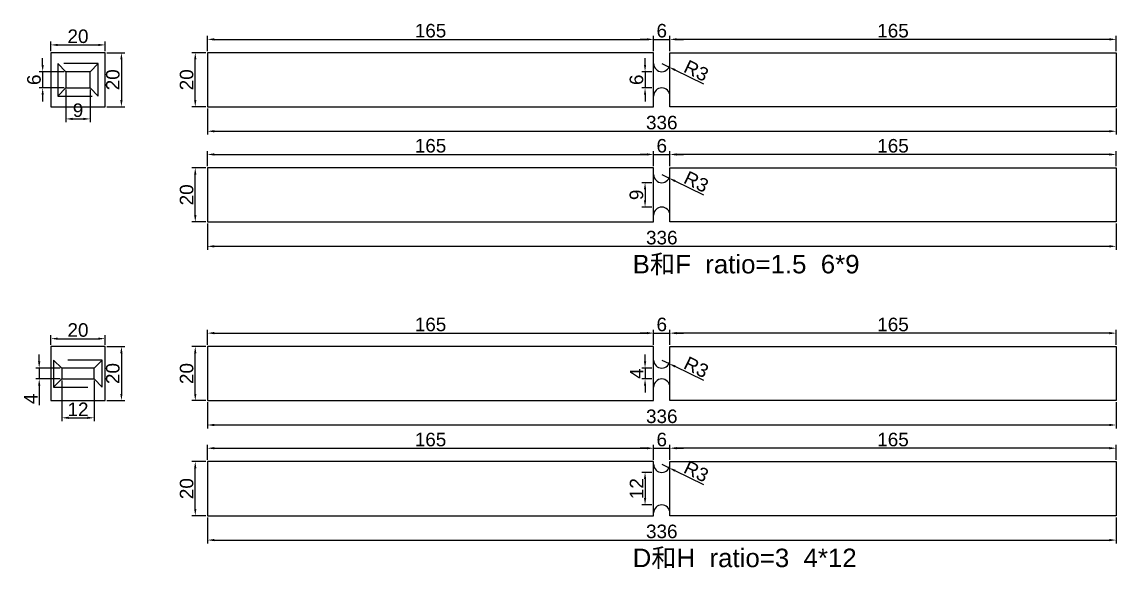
# Model space of a CAD drawing. Header units: millimetres. Extents: x 1455 to 24185, y -7314 to 4772.
# Drawn here: x 17354.3 to 17758.9, y 3006.5 to 3208.7 of the extents above; entities that cross this region are included whole.
import ezdxf

# ---------------------------------------------------------------- set-up
doc = ezdxf.new("R2010")
doc.units = ezdxf.units.MM
doc.linetypes.add('DASHED', pattern=[19.05, 12.7, -6.35])
doc.styles.get("Standard").update_dxf_attribs({"font": 'arial.ttf'})
doc.dimstyles.new('ISO-25', dxfattribs={"dimtxt": 5, "dimasz": 2.5, "dimexe": 1.25, "dimexo": 0.625, "dimtad": 1, "dimtxsty": 'Standard', "dimcen": 2.5, "dimadec": 0, "dimazin": 0, "dimtfac": 1, "dimtmove": 0, "dimatfit": 3, "dimfxl": 1, "dimarcsym": 0})

# ---------------------------------------------------------------- blocks, each defined once
blk = doc.blocks.new('*D1817')
at = {"color": 0, "lineweight": -2, "transparency": 16777216}
for p, q in [((17584.73, 3192.81), (17584.73, 3195.31)), ((17587.28, 3190.31), (17583.48, 3190.31)), ((17584.73, 3190.31), (17584.73, 3184.31)), ((17587.28, 3184.31), (17583.48, 3184.31)), ((17584.73, 3181.81), (17584.73, 3179.31))]:
    blk.add_line(p, q, dxfattribs=at)
at = {"color": 0, "transparency": 16777216}
for points in [[(17584.32, 3192.81), (17585.15, 3192.81), (17584.73, 3190.31)], [(17584.32, 3181.81), (17585.15, 3181.81), (17584.73, 3184.31)]]:
    blk.add_solid(points, dxfattribs=at)
at = {"layer": 'Defpoints', "color": 0, "transparency": 16777216}
for p in [(17587.91, 3190.31), (17584.73, 3184.31), (17587.91, 3184.31)]:
    blk.add_point(p, dxfattribs=at)
at = {"color": 0, "transparency": 16777216, "insert": (17581.56, 3187.31), "char_height": 5, "attachment_point": 5, "rotation": 90}
blk.add_mtext('6', dxfattribs=at)
blk = doc.blocks.new('*D1818')
at = {"color": 0, "lineweight": -2, "transparency": 16777216}
for p, q in [((17590.91, 3193.31), (17593.61, 3192)), ((17606.48, 3185.75), (17595.86, 3190.91))]:
    blk.add_line(p, q, dxfattribs=at)
at = {"color": 0, "transparency": 16777216}
blk.add_solid([(17596.04, 3191.29), (17595.67, 3190.54), (17593.61, 3192)], dxfattribs=at)
at = {"layer": 'Defpoints', "color": 0, "transparency": 16777216}
for p in [(17590.91, 3193.31), (17593.61, 3192)]:
    blk.add_point(p, dxfattribs=at)
at = {"color": 0, "transparency": 16777216, "insert": (17603.68, 3190.65), "char_height": 5, "attachment_point": 5, "rotation": 334.116}
blk.add_mtext('R3', dxfattribs=at)
blk = doc.blocks.new('*D1819')
at = {"color": 0, "lineweight": -2, "transparency": 16777216}
for p, q in [((17585.41, 3202.25), (17582.91, 3202.25)), ((17587.91, 3197.94), (17587.91, 3203.5)), ((17587.91, 3202.25), (17593.91, 3202.25)), ((17593.91, 3197.94), (17593.91, 3203.5)), ((17596.41, 3202.25), (17598.91, 3202.25))]:
    blk.add_line(p, q, dxfattribs=at)
at = {"color": 0, "transparency": 16777216}
for points in [[(17585.41, 3202.66), (17585.41, 3201.83), (17587.91, 3202.25)], [(17596.41, 3202.66), (17596.41, 3201.83), (17593.91, 3202.25)]]:
    blk.add_solid(points, dxfattribs=at)
at = {"layer": 'Defpoints', "color": 0, "transparency": 16777216}
for p in [(17593.91, 3202.25), (17587.91, 3197.31), (17593.91, 3197.31)]:
    blk.add_point(p, dxfattribs=at)
at = {"color": 0, "transparency": 16777216, "insert": (17590.91, 3205.43), "char_height": 5, "attachment_point": 5}
blk.add_mtext('6', dxfattribs=at)
blk = doc.blocks.new('*D1820')
at = {"color": 0, "lineweight": -2, "transparency": 16777216}
for p, q in [((17587.28, 3149.29), (17583.48, 3149.29)), ((17584.73, 3146.79), (17584.73, 3142.79)), ((17587.28, 3140.29), (17583.48, 3140.29))]:
    blk.add_line(p, q, dxfattribs=at)
at = {"color": 0, "transparency": 16777216}
for points in [[(17584.32, 3146.79), (17585.15, 3146.79), (17584.73, 3149.29)], [(17584.32, 3142.79), (17585.15, 3142.79), (17584.73, 3140.29)]]:
    blk.add_solid(points, dxfattribs=at)
at = {"layer": 'Defpoints', "color": 0, "transparency": 16777216}
for p in [(17587.91, 3149.29), (17584.73, 3140.29), (17587.91, 3140.29)]:
    blk.add_point(p, dxfattribs=at)
at = {"color": 0, "transparency": 16777216, "insert": (17581.56, 3144.79), "char_height": 5, "attachment_point": 5, "rotation": 90}
blk.add_mtext('9', dxfattribs=at)
blk = doc.blocks.new('*D1821')
at = {"color": 0, "lineweight": -2, "transparency": 16777216}
for p, q in [((17590.91, 3152.29), (17593.61, 3150.98)), ((17606.48, 3144.73), (17595.86, 3149.88))]:
    blk.add_line(p, q, dxfattribs=at)
at = {"color": 0, "transparency": 16777216}
blk.add_solid([(17596.04, 3150.26), (17595.67, 3149.51), (17593.61, 3150.98)], dxfattribs=at)
at = {"layer": 'Defpoints', "color": 0, "transparency": 16777216}
for p in [(17590.91, 3152.29), (17593.61, 3150.98)]:
    blk.add_point(p, dxfattribs=at)
at = {"color": 0, "transparency": 16777216, "insert": (17603.68, 3149.62), "char_height": 5, "attachment_point": 5, "rotation": 334.116}
blk.add_mtext('R3', dxfattribs=at)
blk = doc.blocks.new('*D1822')
at = {"color": 0, "lineweight": -2, "transparency": 16777216}
for p, q in [((17587.91, 3155.41), (17587.91, 3160.97)), ((17593.91, 3155.41), (17593.91, 3160.97)), ((17585.41, 3159.72), (17582.91, 3159.72)), ((17587.91, 3159.72), (17593.91, 3159.72)), ((17596.41, 3159.72), (17598.91, 3159.72))]:
    blk.add_line(p, q, dxfattribs=at)
at = {"color": 0, "transparency": 16777216}
for points in [[(17585.41, 3160.14), (17585.41, 3159.3), (17587.91, 3159.72)], [(17596.41, 3160.14), (17596.41, 3159.3), (17593.91, 3159.72)]]:
    blk.add_solid(points, dxfattribs=at)
at = {"layer": 'Defpoints', "color": 0, "transparency": 16777216}
for p in [(17593.91, 3159.72), (17587.91, 3154.79), (17593.91, 3154.79)]:
    blk.add_point(p, dxfattribs=at)
at = {"color": 0, "transparency": 16777216, "insert": (17590.91, 3162.9), "char_height": 5, "attachment_point": 5}
blk.add_mtext('6', dxfattribs=at)
blk = doc.blocks.new('*D1829')
at = {"color": 0, "lineweight": -2, "transparency": 16777216}
for p, q in [((17584.73, 3083.25), (17584.73, 3085.75)), ((17587.28, 3080.75), (17583.48, 3080.75)), ((17584.73, 3080.75), (17584.73, 3076.75)), ((17587.28, 3076.75), (17583.48, 3076.75)), ((17584.73, 3074.25), (17584.73, 3071.75))]:
    blk.add_line(p, q, dxfattribs=at)
at = {"color": 0, "transparency": 16777216}
for points in [[(17584.32, 3083.25), (17585.15, 3083.25), (17584.73, 3080.75)], [(17584.32, 3074.25), (17585.15, 3074.25), (17584.73, 3076.75)]]:
    blk.add_solid(points, dxfattribs=at)
at = {"layer": 'Defpoints', "color": 0, "transparency": 16777216}
for p in [(17587.91, 3080.75), (17584.73, 3076.75), (17587.91, 3076.75)]:
    blk.add_point(p, dxfattribs=at)
at = {"color": 0, "transparency": 16777216, "insert": (17581.61, 3078.75), "char_height": 5, "attachment_point": 5, "rotation": 90}
blk.add_mtext('4', dxfattribs=at)
blk = doc.blocks.new('*D1830')
at = {"color": 0, "lineweight": -2, "transparency": 16777216}
for p, q in [((17590.91, 3083.75), (17593.61, 3082.45)), ((17606.48, 3076.2), (17595.86, 3081.35))]:
    blk.add_line(p, q, dxfattribs=at)
at = {"color": 0, "transparency": 16777216}
blk.add_solid([(17596.04, 3081.73), (17595.67, 3080.98), (17593.61, 3082.45)], dxfattribs=at)
at = {"layer": 'Defpoints', "color": 0, "transparency": 16777216}
for p in [(17590.91, 3083.75), (17593.61, 3082.45)]:
    blk.add_point(p, dxfattribs=at)
at = {"color": 0, "transparency": 16777216, "insert": (17603.68, 3081.09), "char_height": 5, "attachment_point": 5, "rotation": 334.116}
blk.add_mtext('R3', dxfattribs=at)
blk = doc.blocks.new('*D1831')
at = {"color": 0, "lineweight": -2, "transparency": 16777216}
for p, q in [((17585.41, 3093.69), (17582.91, 3093.69)), ((17587.91, 3089.38), (17587.91, 3094.94)), ((17587.91, 3093.69), (17593.91, 3093.69)), ((17593.91, 3089.38), (17593.91, 3094.94)), ((17596.41, 3093.69), (17598.91, 3093.69))]:
    blk.add_line(p, q, dxfattribs=at)
at = {"color": 0, "transparency": 16777216}
for points in [[(17585.41, 3094.11), (17585.41, 3093.27), (17587.91, 3093.69)], [(17596.41, 3094.11), (17596.41, 3093.27), (17593.91, 3093.69)]]:
    blk.add_solid(points, dxfattribs=at)
at = {"layer": 'Defpoints', "color": 0, "transparency": 16777216}
for p in [(17593.91, 3093.69), (17587.91, 3088.75), (17593.91, 3088.75)]:
    blk.add_point(p, dxfattribs=at)
at = {"color": 0, "transparency": 16777216, "insert": (17590.91, 3096.87), "char_height": 5, "attachment_point": 5}
blk.add_mtext('6', dxfattribs=at)
blk = doc.blocks.new('*D1832')
at = {"color": 0, "lineweight": -2, "transparency": 16777216}
for p, q in [((17587.28, 3042.23), (17583.48, 3042.23)), ((17584.73, 3039.73), (17584.73, 3032.73)), ((17587.28, 3030.23), (17583.48, 3030.23))]:
    blk.add_line(p, q, dxfattribs=at)
at = {"color": 0, "transparency": 16777216}
for points in [[(17584.32, 3039.73), (17585.15, 3039.73), (17584.73, 3042.23)], [(17584.32, 3032.73), (17585.15, 3032.73), (17584.73, 3030.23)]]:
    blk.add_solid(points, dxfattribs=at)
at = {"layer": 'Defpoints', "color": 0, "transparency": 16777216}
for p in [(17587.91, 3042.23), (17584.73, 3030.23), (17587.91, 3030.23)]:
    blk.add_point(p, dxfattribs=at)
at = {"color": 0, "transparency": 16777216, "insert": (17581.6, 3036.23), "char_height": 5, "attachment_point": 5, "rotation": 90}
blk.add_mtext('12', dxfattribs=at)
blk = doc.blocks.new('*D1833')
at = {"color": 0, "lineweight": -2, "transparency": 16777216}
for p, q in [((17590.91, 3045.23), (17593.61, 3043.92)), ((17606.48, 3037.67), (17595.86, 3042.83))]:
    blk.add_line(p, q, dxfattribs=at)
at = {"color": 0, "transparency": 16777216}
blk.add_solid([(17596.04, 3043.2), (17595.67, 3042.45), (17593.61, 3043.92)], dxfattribs=at)
at = {"layer": 'Defpoints', "color": 0, "transparency": 16777216}
for p in [(17590.91, 3045.23), (17593.61, 3043.92)]:
    blk.add_point(p, dxfattribs=at)
at = {"color": 0, "transparency": 16777216, "insert": (17603.68, 3042.56), "char_height": 5, "attachment_point": 5, "rotation": 334.116}
blk.add_mtext('R3', dxfattribs=at)
blk = doc.blocks.new('*D1834')
at = {"color": 0, "lineweight": -2, "transparency": 16777216}
for p, q in [((17585.41, 3051.16), (17582.91, 3051.16)), ((17587.91, 3046.85), (17587.91, 3052.41)), ((17587.91, 3051.16), (17593.91, 3051.16)), ((17593.91, 3046.85), (17593.91, 3052.41)), ((17596.41, 3051.16), (17598.91, 3051.16))]:
    blk.add_line(p, q, dxfattribs=at)
at = {"color": 0, "transparency": 16777216}
for points in [[(17585.41, 3051.58), (17585.41, 3050.75), (17587.91, 3051.16)], [(17596.41, 3051.58), (17596.41, 3050.75), (17593.91, 3051.16)]]:
    blk.add_solid(points, dxfattribs=at)
at = {"layer": 'Defpoints', "color": 0, "transparency": 16777216}
for p in [(17593.91, 3051.16), (17587.91, 3046.23), (17593.91, 3046.23)]:
    blk.add_point(p, dxfattribs=at)
at = {"color": 0, "transparency": 16777216, "insert": (17590.91, 3054.34), "char_height": 5, "attachment_point": 5}
blk.add_mtext('6', dxfattribs=at)
blk = doc.blocks.new('*D1862')
at = {"color": 0, "lineweight": -2, "transparency": 16777216}
for p, q in [((17361.99, 3192.81), (17361.99, 3195.31)), ((17369.93, 3190.31), (17360.74, 3190.31)), ((17361.99, 3190.31), (17361.99, 3184.31)), ((17369.93, 3184.31), (17360.74, 3184.31)), ((17361.99, 3181.81), (17361.99, 3179.31))]:
    blk.add_line(p, q, dxfattribs=at)
at = {"color": 0, "transparency": 16777216}
for points in [[(17361.58, 3192.81), (17362.41, 3192.81), (17361.99, 3190.31)], [(17361.58, 3181.81), (17362.41, 3181.81), (17361.99, 3184.31)]]:
    blk.add_solid(points, dxfattribs=at)
at = {"layer": 'Defpoints', "color": 0, "transparency": 16777216}
for p in [(17370.56, 3190.31), (17361.99, 3184.31), (17370.56, 3184.31)]:
    blk.add_point(p, dxfattribs=at)
at = {"color": 0, "transparency": 16777216, "insert": (17358.81, 3187.31), "char_height": 5, "attachment_point": 5, "rotation": 90}
blk.add_mtext('6', dxfattribs=at)
blk = doc.blocks.new('*D1863')
at = {"color": 0, "lineweight": -2, "transparency": 16777216}
for p, q in [((17370.56, 3183.69), (17370.56, 3171.6)), ((17379.56, 3183.69), (17379.56, 3171.6)), ((17373.06, 3172.85), (17377.06, 3172.85))]:
    blk.add_line(p, q, dxfattribs=at)
at = {"color": 0, "transparency": 16777216}
for points in [[(17373.06, 3173.27), (17373.06, 3172.44), (17370.56, 3172.85)], [(17377.06, 3173.27), (17377.06, 3172.44), (17379.56, 3172.85)]]:
    blk.add_solid(points, dxfattribs=at)
at = {"layer": 'Defpoints', "color": 0, "transparency": 16777216}
for p in [(17370.56, 3184.31), (17379.56, 3184.31), (17379.56, 3172.85)]:
    blk.add_point(p, dxfattribs=at)
at = {"color": 0, "transparency": 16777216, "insert": (17375.06, 3176.03), "char_height": 5, "attachment_point": 5}
blk.add_mtext('9', dxfattribs=at)
blk = doc.blocks.new('*D1864')
at = {"color": 0, "lineweight": -2, "transparency": 16777216}
for p, q in [((17360.72, 3083.25), (17360.72, 3085.75)), ((17368.43, 3080.75), (17359.47, 3080.75)), ((17360.72, 3080.75), (17360.72, 3076.75)), ((17368.43, 3076.75), (17359.47, 3076.75)), ((17360.72, 3074.25), (17360.72, 3067.05))]:
    blk.add_line(p, q, dxfattribs=at)
at = {"color": 0, "transparency": 16777216}
for points in [[(17360.3, 3083.25), (17361.14, 3083.25), (17360.72, 3080.75)], [(17360.3, 3074.25), (17361.14, 3074.25), (17360.72, 3076.75)]]:
    blk.add_solid(points, dxfattribs=at)
at = {"layer": 'Defpoints', "color": 0, "transparency": 16777216}
for p in [(17369.06, 3080.75), (17360.72, 3076.75), (17369.06, 3076.75)]:
    blk.add_point(p, dxfattribs=at)
at = {"color": 0, "transparency": 16777216, "insert": (17357.59, 3069.4), "char_height": 5, "attachment_point": 5, "rotation": 90}
blk.add_mtext('4', dxfattribs=at)
blk = doc.blocks.new('*D1865')
at = {"color": 0, "lineweight": -2, "transparency": 16777216}
for p, q in [((17369.06, 3076.13), (17369.06, 3061.15)), ((17381.06, 3076.13), (17381.06, 3061.15)), ((17371.56, 3062.4), (17378.56, 3062.4))]:
    blk.add_line(p, q, dxfattribs=at)
at = {"color": 0, "transparency": 16777216}
for points in [[(17371.56, 3062.81), (17371.56, 3061.98), (17369.06, 3062.4)], [(17378.56, 3062.81), (17378.56, 3061.98), (17381.06, 3062.4)]]:
    blk.add_solid(points, dxfattribs=at)
at = {"layer": 'Defpoints', "color": 0, "transparency": 16777216}
for p in [(17369.06, 3076.75), (17381.06, 3076.75), (17381.06, 3062.4)]:
    blk.add_point(p, dxfattribs=at)
at = {"color": 0, "transparency": 16777216, "insert": (17375.06, 3065.53), "char_height": 5, "attachment_point": 5}
blk.add_mtext('12', dxfattribs=at)
blk = doc.blocks.new('*D1837')
at = {"color": 0, "lineweight": -2, "transparency": 16777216}
for p, q in [((17365.06, 3197.94), (17365.06, 3201.45)), ((17385.06, 3197.94), (17385.06, 3201.45)), ((17367.56, 3200.2), (17382.56, 3200.2))]:
    blk.add_line(p, q, dxfattribs=at)
at = {"color": 0, "transparency": 16777216}
for points in [[(17367.56, 3200.61), (17367.56, 3199.78), (17365.06, 3200.2)], [(17382.56, 3200.61), (17382.56, 3199.78), (17385.06, 3200.2)]]:
    blk.add_solid(points, dxfattribs=at)
at = {"layer": 'Defpoints', "color": 0, "transparency": 16777216}
for p in [(17365.06, 3197.31), (17385.06, 3200.2), (17385.06, 3197.31)]:
    blk.add_point(p, dxfattribs=at)
at = {"color": 0, "transparency": 16777216, "insert": (17375.06, 3203.37), "char_height": 5, "attachment_point": 5}
blk.add_mtext('20', dxfattribs=at)
blk = doc.blocks.new('*D1838')
at = {"color": 0, "lineweight": -2, "transparency": 16777216}
for p, q in [((17385.68, 3197.31), (17392.37, 3197.31)), ((17391.12, 3194.81), (17391.12, 3179.81)), ((17385.68, 3177.31), (17392.37, 3177.31))]:
    blk.add_line(p, q, dxfattribs=at)
at = {"color": 0, "transparency": 16777216}
for points in [[(17390.7, 3194.81), (17391.53, 3194.81), (17391.12, 3197.31)], [(17390.7, 3179.81), (17391.53, 3179.81), (17391.12, 3177.31)]]:
    blk.add_solid(points, dxfattribs=at)
at = {"layer": 'Defpoints', "color": 0, "transparency": 16777216}
for p in [(17385.06, 3197.31), (17385.06, 3177.31), (17391.12, 3177.31)]:
    blk.add_point(p, dxfattribs=at)
at = {"color": 0, "transparency": 16777216, "insert": (17387.94, 3187.31), "char_height": 5, "attachment_point": 5, "rotation": 90}
blk.add_mtext('20', dxfattribs=at)
blk = doc.blocks.new('*D1839')
at = {"color": 0, "lineweight": -2, "transparency": 16777216}
for p, q in [((17365.06, 3089.38), (17365.06, 3092.89)), ((17367.56, 3091.64), (17382.56, 3091.64)), ((17385.06, 3089.38), (17385.06, 3092.89))]:
    blk.add_line(p, q, dxfattribs=at)
at = {"color": 0, "transparency": 16777216}
for points in [[(17367.56, 3092.05), (17367.56, 3091.22), (17365.06, 3091.64)], [(17382.56, 3092.05), (17382.56, 3091.22), (17385.06, 3091.64)]]:
    blk.add_solid(points, dxfattribs=at)
at = {"layer": 'Defpoints', "color": 0, "transparency": 16777216}
for p in [(17385.06, 3091.64), (17365.06, 3088.75), (17385.06, 3088.75)]:
    blk.add_point(p, dxfattribs=at)
at = {"color": 0, "transparency": 16777216, "insert": (17375.06, 3094.82), "char_height": 5, "attachment_point": 5}
blk.add_mtext('20', dxfattribs=at)
blk = doc.blocks.new('*D1840')
at = {"color": 0, "lineweight": -2, "transparency": 16777216}
for p, q in [((17385.68, 3088.75), (17392.37, 3088.75)), ((17391.12, 3086.25), (17391.12, 3071.25)), ((17385.68, 3068.75), (17392.37, 3068.75))]:
    blk.add_line(p, q, dxfattribs=at)
at = {"color": 0, "transparency": 16777216}
for points in [[(17390.7, 3086.25), (17391.53, 3086.25), (17391.12, 3088.75)], [(17390.7, 3071.25), (17391.53, 3071.25), (17391.12, 3068.75)]]:
    blk.add_solid(points, dxfattribs=at)
at = {"layer": 'Defpoints', "color": 0, "transparency": 16777216}
for p in [(17385.06, 3088.75), (17385.06, 3068.75), (17391.12, 3068.75)]:
    blk.add_point(p, dxfattribs=at)
at = {"color": 0, "transparency": 16777216, "insert": (17387.94, 3078.75), "char_height": 5, "attachment_point": 5, "rotation": 90}
blk.add_mtext('20', dxfattribs=at)
blk = doc.blocks.new('*D1954')
at = {"color": 0, "lineweight": -2, "transparency": 16777216}
for p, q in [((17422.28, 3197.31), (17417.17, 3197.31)), ((17418.42, 3179.81), (17418.42, 3194.81)), ((17422.28, 3177.31), (17417.17, 3177.31))]:
    blk.add_line(p, q, dxfattribs=at)
at = {"color": 0, "transparency": 16777216}
for points in [[(17418, 3194.81), (17418.84, 3194.81), (17418.42, 3197.31)], [(17418, 3179.81), (17418.84, 3179.81), (17418.42, 3177.31)]]:
    blk.add_solid(points, dxfattribs=at)
at = {"layer": 'Defpoints', "color": 0, "transparency": 16777216}
for p in [(17418.42, 3197.31), (17422.91, 3197.31), (17422.91, 3177.31)]:
    blk.add_point(p, dxfattribs=at)
at = {"color": 0, "transparency": 16777216, "insert": (17415.24, 3187.31), "char_height": 5, "attachment_point": 5, "rotation": 90}
blk.add_mtext('20', dxfattribs=at)
blk = doc.blocks.new('*D1962')
at = {"color": 0, "lineweight": -2, "transparency": 16777216}
for p, q in [((17422.91, 3197.94), (17422.91, 3203.5)), ((17425.41, 3202.25), (17585.41, 3202.25)), ((17587.91, 3197.94), (17587.91, 3203.5))]:
    blk.add_line(p, q, dxfattribs=at)
at = {"color": 0, "transparency": 16777216}
for points in [[(17425.41, 3202.66), (17425.41, 3201.83), (17422.91, 3202.25)], [(17585.41, 3202.66), (17585.41, 3201.83), (17587.91, 3202.25)]]:
    blk.add_solid(points, dxfattribs=at)
at = {"layer": 'Defpoints', "color": 0, "transparency": 16777216}
for p in [(17587.91, 3202.25), (17422.91, 3197.31), (17587.91, 3197.31)]:
    blk.add_point(p, dxfattribs=at)
at = {"color": 0, "transparency": 16777216, "insert": (17505.41, 3205.43), "char_height": 5, "attachment_point": 5}
blk.add_mtext('165', dxfattribs=at)
blk = doc.blocks.new('*D1963')
at = {"color": 0, "lineweight": -2, "transparency": 16777216}
for p, q in [((17593.91, 3197.94), (17593.91, 3203.5)), ((17756.41, 3202.25), (17596.41, 3202.25)), ((17758.91, 3197.94), (17758.91, 3203.5))]:
    blk.add_line(p, q, dxfattribs=at)
at = {"color": 0, "transparency": 16777216}
for points in [[(17596.41, 3202.66), (17596.41, 3201.83), (17593.91, 3202.25)], [(17756.41, 3202.66), (17756.41, 3201.83), (17758.91, 3202.25)]]:
    blk.add_solid(points, dxfattribs=at)
at = {"layer": 'Defpoints', "color": 0, "transparency": 16777216}
for p in [(17593.91, 3202.25), (17593.91, 3197.31), (17758.91, 3197.31)]:
    blk.add_point(p, dxfattribs=at)
at = {"color": 0, "transparency": 16777216, "insert": (17676.41, 3205.43), "char_height": 5, "attachment_point": 5}
blk.add_mtext('165', dxfattribs=at)
blk = doc.blocks.new('*D1956')
at = {"color": 0, "lineweight": -2, "transparency": 16777216}
for p, q in [((17422.91, 3176.69), (17422.91, 3167.05)), ((17758.91, 3176.69), (17758.91, 3167.05)), ((17425.41, 3168.3), (17756.41, 3168.3))]:
    blk.add_line(p, q, dxfattribs=at)
at = {"color": 0, "transparency": 16777216}
for points in [[(17425.41, 3168.71), (17425.41, 3167.88), (17422.91, 3168.3)], [(17756.41, 3168.71), (17756.41, 3167.88), (17758.91, 3168.3)]]:
    blk.add_solid(points, dxfattribs=at)
at = {"layer": 'Defpoints', "color": 0, "transparency": 16777216}
for p in [(17422.91, 3177.31), (17758.91, 3177.31), (17758.91, 3168.3)]:
    blk.add_point(p, dxfattribs=at)
at = {"color": 0, "transparency": 16777216, "insert": (17590.91, 3171.48), "char_height": 5, "attachment_point": 5}
blk.add_mtext('336', dxfattribs=at)
blk = doc.blocks.new('*D1957')
at = {"color": 0, "lineweight": -2, "transparency": 16777216}
for p, q in [((17422.28, 3154.79), (17417.17, 3154.79)), ((17418.42, 3137.29), (17418.42, 3152.29)), ((17422.28, 3134.79), (17417.17, 3134.79))]:
    blk.add_line(p, q, dxfattribs=at)
at = {"color": 0, "transparency": 16777216}
for points in [[(17418, 3152.29), (17418.84, 3152.29), (17418.42, 3154.79)], [(17418, 3137.29), (17418.84, 3137.29), (17418.42, 3134.79)]]:
    blk.add_solid(points, dxfattribs=at)
at = {"layer": 'Defpoints', "color": 0, "transparency": 16777216}
for p in [(17418.42, 3154.79), (17422.91, 3154.79), (17422.91, 3134.79)]:
    blk.add_point(p, dxfattribs=at)
at = {"color": 0, "transparency": 16777216, "insert": (17415.24, 3144.79), "char_height": 5, "attachment_point": 5, "rotation": 90}
blk.add_mtext('20', dxfattribs=at)
blk = doc.blocks.new('*D1959')
at = {"color": 0, "lineweight": -2, "transparency": 16777216}
for p, q in [((17422.91, 3155.41), (17422.91, 3160.97)), ((17587.91, 3155.41), (17587.91, 3160.97)), ((17425.41, 3159.72), (17585.41, 3159.72))]:
    blk.add_line(p, q, dxfattribs=at)
at = {"color": 0, "transparency": 16777216}
for points in [[(17425.41, 3160.14), (17425.41, 3159.3), (17422.91, 3159.72)], [(17585.41, 3160.14), (17585.41, 3159.3), (17587.91, 3159.72)]]:
    blk.add_solid(points, dxfattribs=at)
at = {"layer": 'Defpoints', "color": 0, "transparency": 16777216}
for p in [(17587.91, 3159.72), (17422.91, 3154.79), (17587.91, 3154.79)]:
    blk.add_point(p, dxfattribs=at)
at = {"color": 0, "transparency": 16777216, "insert": (17505.41, 3162.9), "char_height": 5, "attachment_point": 5}
blk.add_mtext('165', dxfattribs=at)
blk = doc.blocks.new('*D1960')
at = {"color": 0, "lineweight": -2, "transparency": 16777216}
for p, q in [((17593.91, 3155.41), (17593.91, 3160.97)), ((17758.91, 3155.41), (17758.91, 3160.97)), ((17756.41, 3159.72), (17596.41, 3159.72))]:
    blk.add_line(p, q, dxfattribs=at)
at = {"color": 0, "transparency": 16777216}
for points in [[(17596.41, 3160.14), (17596.41, 3159.3), (17593.91, 3159.72)], [(17756.41, 3160.14), (17756.41, 3159.3), (17758.91, 3159.72)]]:
    blk.add_solid(points, dxfattribs=at)
at = {"layer": 'Defpoints', "color": 0, "transparency": 16777216}
for p in [(17593.91, 3159.72), (17593.91, 3154.79), (17758.91, 3154.79)]:
    blk.add_point(p, dxfattribs=at)
at = {"color": 0, "transparency": 16777216, "insert": (17676.41, 3162.9), "char_height": 5, "attachment_point": 5}
blk.add_mtext('165', dxfattribs=at)
blk = doc.blocks.new('*D1961')
at = {"color": 0, "lineweight": -2, "transparency": 16777216}
for p, q in [((17422.91, 3134.16), (17422.91, 3124.52)), ((17758.91, 3134.16), (17758.91, 3124.52)), ((17425.41, 3125.77), (17756.41, 3125.77))]:
    blk.add_line(p, q, dxfattribs=at)
at = {"color": 0, "transparency": 16777216}
for points in [[(17425.41, 3126.19), (17425.41, 3125.35), (17422.91, 3125.77)], [(17756.41, 3126.19), (17756.41, 3125.35), (17758.91, 3125.77)]]:
    blk.add_solid(points, dxfattribs=at)
at = {"layer": 'Defpoints', "color": 0, "transparency": 16777216}
for p in [(17422.91, 3134.79), (17758.91, 3134.79), (17758.91, 3125.77)]:
    blk.add_point(p, dxfattribs=at)
at = {"color": 0, "transparency": 16777216, "insert": (17590.91, 3128.95), "char_height": 5, "attachment_point": 5}
blk.add_mtext('336', dxfattribs=at)
blk = doc.blocks.new('*D1964')
at = {"color": 0, "lineweight": -2, "transparency": 16777216}
for p, q in [((17422.28, 3088.75), (17417.17, 3088.75)), ((17418.42, 3071.25), (17418.42, 3086.25)), ((17422.28, 3068.75), (17417.17, 3068.75))]:
    blk.add_line(p, q, dxfattribs=at)
at = {"color": 0, "transparency": 16777216}
for points in [[(17418, 3086.25), (17418.84, 3086.25), (17418.42, 3088.75)], [(17418, 3071.25), (17418.84, 3071.25), (17418.42, 3068.75)]]:
    blk.add_solid(points, dxfattribs=at)
at = {"layer": 'Defpoints', "color": 0, "transparency": 16777216}
for p in [(17418.42, 3088.75), (17422.91, 3088.75), (17422.91, 3068.75)]:
    blk.add_point(p, dxfattribs=at)
at = {"color": 0, "transparency": 16777216, "insert": (17415.24, 3078.75), "char_height": 5, "attachment_point": 5, "rotation": 90}
blk.add_mtext('20', dxfattribs=at)
blk = doc.blocks.new('*D1972')
at = {"color": 0, "lineweight": -2, "transparency": 16777216}
for p, q in [((17422.91, 3089.38), (17422.91, 3094.94)), ((17425.41, 3093.69), (17585.41, 3093.69)), ((17587.91, 3089.38), (17587.91, 3094.94))]:
    blk.add_line(p, q, dxfattribs=at)
at = {"color": 0, "transparency": 16777216}
for points in [[(17425.41, 3094.11), (17425.41, 3093.27), (17422.91, 3093.69)], [(17585.41, 3094.11), (17585.41, 3093.27), (17587.91, 3093.69)]]:
    blk.add_solid(points, dxfattribs=at)
at = {"layer": 'Defpoints', "color": 0, "transparency": 16777216}
for p in [(17587.91, 3093.69), (17422.91, 3088.75), (17587.91, 3088.75)]:
    blk.add_point(p, dxfattribs=at)
at = {"color": 0, "transparency": 16777216, "insert": (17505.41, 3096.87), "char_height": 5, "attachment_point": 5}
blk.add_mtext('165', dxfattribs=at)
blk = doc.blocks.new('*D1973')
at = {"color": 0, "lineweight": -2, "transparency": 16777216}
for p, q in [((17593.91, 3089.38), (17593.91, 3094.94)), ((17756.41, 3093.69), (17596.41, 3093.69)), ((17758.91, 3089.38), (17758.91, 3094.94))]:
    blk.add_line(p, q, dxfattribs=at)
at = {"color": 0, "transparency": 16777216}
for points in [[(17596.41, 3094.11), (17596.41, 3093.27), (17593.91, 3093.69)], [(17756.41, 3094.11), (17756.41, 3093.27), (17758.91, 3093.69)]]:
    blk.add_solid(points, dxfattribs=at)
at = {"layer": 'Defpoints', "color": 0, "transparency": 16777216}
for p in [(17593.91, 3093.69), (17593.91, 3088.75), (17758.91, 3088.75)]:
    blk.add_point(p, dxfattribs=at)
at = {"color": 0, "transparency": 16777216, "insert": (17676.41, 3096.87), "char_height": 5, "attachment_point": 5}
blk.add_mtext('165', dxfattribs=at)
blk = doc.blocks.new('*D1966')
at = {"color": 0, "lineweight": -2, "transparency": 16777216}
for p, q in [((17422.91, 3068.13), (17422.91, 3058.49)), ((17758.91, 3068.13), (17758.91, 3058.49)), ((17425.41, 3059.74), (17756.41, 3059.74))]:
    blk.add_line(p, q, dxfattribs=at)
at = {"color": 0, "transparency": 16777216}
for points in [[(17425.41, 3060.16), (17425.41, 3059.32), (17422.91, 3059.74)], [(17756.41, 3060.16), (17756.41, 3059.32), (17758.91, 3059.74)]]:
    blk.add_solid(points, dxfattribs=at)
at = {"layer": 'Defpoints', "color": 0, "transparency": 16777216}
for p in [(17422.91, 3068.75), (17758.91, 3068.75), (17758.91, 3059.74)]:
    blk.add_point(p, dxfattribs=at)
at = {"color": 0, "transparency": 16777216, "insert": (17590.91, 3062.92), "char_height": 5, "attachment_point": 5}
blk.add_mtext('336', dxfattribs=at)
blk = doc.blocks.new('*D1967')
at = {"color": 0, "lineweight": -2, "transparency": 16777216}
for p, q in [((17422.28, 3046.23), (17417.17, 3046.23)), ((17418.42, 3028.73), (17418.42, 3043.73)), ((17422.28, 3026.23), (17417.17, 3026.23))]:
    blk.add_line(p, q, dxfattribs=at)
at = {"color": 0, "transparency": 16777216}
for points in [[(17418, 3043.73), (17418.84, 3043.73), (17418.42, 3046.23)], [(17418, 3028.73), (17418.84, 3028.73), (17418.42, 3026.23)]]:
    blk.add_solid(points, dxfattribs=at)
at = {"layer": 'Defpoints', "color": 0, "transparency": 16777216}
for p in [(17418.42, 3046.23), (17422.91, 3046.23), (17422.91, 3026.23)]:
    blk.add_point(p, dxfattribs=at)
at = {"color": 0, "transparency": 16777216, "insert": (17415.24, 3036.23), "char_height": 5, "attachment_point": 5, "rotation": 90}
blk.add_mtext('20', dxfattribs=at)
blk = doc.blocks.new('*D1969')
at = {"color": 0, "lineweight": -2, "transparency": 16777216}
for p, q in [((17422.91, 3046.85), (17422.91, 3052.41)), ((17425.41, 3051.16), (17585.41, 3051.16)), ((17587.91, 3046.85), (17587.91, 3052.41))]:
    blk.add_line(p, q, dxfattribs=at)
at = {"color": 0, "transparency": 16777216}
for points in [[(17425.41, 3051.58), (17425.41, 3050.75), (17422.91, 3051.16)], [(17585.41, 3051.58), (17585.41, 3050.75), (17587.91, 3051.16)]]:
    blk.add_solid(points, dxfattribs=at)
at = {"layer": 'Defpoints', "color": 0, "transparency": 16777216}
for p in [(17587.91, 3051.16), (17422.91, 3046.23), (17587.91, 3046.23)]:
    blk.add_point(p, dxfattribs=at)
at = {"color": 0, "transparency": 16777216, "insert": (17505.41, 3054.34), "char_height": 5, "attachment_point": 5}
blk.add_mtext('165', dxfattribs=at)
blk = doc.blocks.new('*D1970')
at = {"color": 0, "lineweight": -2, "transparency": 16777216}
for p, q in [((17593.91, 3046.85), (17593.91, 3052.41)), ((17756.41, 3051.16), (17596.41, 3051.16)), ((17758.91, 3046.85), (17758.91, 3052.41))]:
    blk.add_line(p, q, dxfattribs=at)
at = {"color": 0, "transparency": 16777216}
for points in [[(17596.41, 3051.58), (17596.41, 3050.75), (17593.91, 3051.16)], [(17756.41, 3051.58), (17756.41, 3050.75), (17758.91, 3051.16)]]:
    blk.add_solid(points, dxfattribs=at)
at = {"layer": 'Defpoints', "color": 0, "transparency": 16777216}
for p in [(17593.91, 3051.16), (17593.91, 3046.23), (17758.91, 3046.23)]:
    blk.add_point(p, dxfattribs=at)
at = {"color": 0, "transparency": 16777216, "insert": (17676.41, 3054.34), "char_height": 5, "attachment_point": 5}
blk.add_mtext('165', dxfattribs=at)
blk = doc.blocks.new('*D1971')
at = {"color": 0, "lineweight": -2, "transparency": 16777216}
for p, q in [((17422.91, 3025.6), (17422.91, 3015.96)), ((17758.91, 3025.6), (17758.91, 3015.96)), ((17425.41, 3017.21), (17756.41, 3017.21))]:
    blk.add_line(p, q, dxfattribs=at)
at = {"color": 0, "transparency": 16777216}
for points in [[(17425.41, 3017.63), (17425.41, 3016.8), (17422.91, 3017.21)], [(17756.41, 3017.63), (17756.41, 3016.8), (17758.91, 3017.21)]]:
    blk.add_solid(points, dxfattribs=at)
at = {"layer": 'Defpoints', "color": 0, "transparency": 16777216}
for p in [(17422.91, 3026.23), (17758.91, 3026.23), (17758.91, 3017.21)]:
    blk.add_point(p, dxfattribs=at)
at = {"color": 0, "transparency": 16777216, "insert": (17590.91, 3020.39), "char_height": 5, "attachment_point": 5}
blk.add_mtext('336', dxfattribs=at)

msp = doc.modelspace()

# ---------------------------------------------------------------- linework, layer by layer
for p, q in [((17385.058, 3197.312), (17365.058, 3197.312)), ((17365.058, 3197.312), (17365.058, 3177.312)), ((17385.058, 3177.312), (17385.058, 3197.312)), ((17422.907, 3197.312), (17422.907, 3177.312)), ((17587.907, 3197.312), (17422.907, 3197.312)), ((17587.907, 3177.312), (17587.907, 3197.312)), ((17593.907, 3177.312), (17593.907, 3197.312)), ((17593.907, 3197.312), (17758.907, 3197.312)), ((17758.907, 3197.312), (17758.907, 3177.312)), ((17365.058, 3177.312), (17385.058, 3177.312)), ((17422.907, 3177.312), (17587.907, 3177.312)), ((17758.907, 3177.312), (17593.907, 3177.312)), ((17422.907, 3154.786), (17422.907, 3134.786)), ((17587.907, 3154.786), (17422.907, 3154.786)), ((17587.907, 3134.786), (17587.907, 3154.786)), ((17593.907, 3134.786), (17593.907, 3154.786)), ((17593.907, 3154.786), (17758.907, 3154.786)), ((17758.907, 3154.786), (17758.907, 3134.786)), ((17422.907, 3134.786), (17587.907, 3134.786)), ((17758.907, 3134.786), (17593.907, 3134.786)), ((17385.058, 3088.755), (17365.058, 3088.755)), ((17365.058, 3088.755), (17365.058, 3068.755)), ((17385.058, 3068.755), (17385.058, 3088.755)), ((17422.907, 3088.755), (17422.907, 3068.755)), ((17587.907, 3088.755), (17422.907, 3088.755)), ((17587.907, 3068.755), (17587.907, 3088.755)), ((17593.907, 3068.755), (17593.907, 3088.755)), ((17593.907, 3088.755), (17758.907, 3088.755)), ((17758.907, 3088.755), (17758.907, 3068.755)), ((17366.058, 3083.755), (17369.058, 3080.755)), ((17381.058, 3080.755), (17384.058, 3083.755)), ((17369.058, 3076.755), (17366.058, 3073.755)), ((17381.058, 3076.755), (17384.058, 3073.755)), ((17365.058, 3068.755), (17385.058, 3068.755)), ((17422.907, 3068.755), (17587.907, 3068.755)), ((17758.907, 3068.755), (17593.907, 3068.755)), ((17422.907, 3046.228), (17422.907, 3026.228)), ((17587.907, 3046.228), (17422.907, 3046.228)), ((17587.907, 3026.228), (17587.907, 3046.228)), ((17593.907, 3026.228), (17593.907, 3046.228)), ((17593.907, 3046.228), (17758.907, 3046.228)), ((17758.907, 3046.228), (17758.907, 3026.228)), ((17422.907, 3026.228), (17587.907, 3026.228)), ((17758.907, 3026.228), (17593.907, 3026.228))]:
    msp.add_line(p, q)
at = {"linetype": 'DASHED'}
for p, q in [((17382.558, 3193.312), (17367.558, 3193.312)), ((17367.558, 3193.312), (17367.558, 3181.312)), ((17367.558, 3193.312), (17370.558, 3190.312)), ((17382.558, 3193.312), (17379.558, 3190.312)), ((17382.558, 3181.312), (17382.558, 3193.312)), ((17379.558, 3190.312), (17370.558, 3190.312)), ((17370.558, 3190.312), (17370.558, 3184.312)), ((17379.558, 3184.312), (17379.558, 3190.312)), ((17370.558, 3184.312), (17367.558, 3181.312)), ((17370.558, 3184.312), (17379.558, 3184.312)), ((17379.558, 3184.312), (17382.558, 3181.312)), ((17367.558, 3181.312), (17382.558, 3181.312)), ((17384.058, 3083.755), (17366.058, 3083.755)), ((17366.058, 3083.755), (17366.058, 3073.755)), ((17384.058, 3073.755), (17384.058, 3083.755)), ((17381.058, 3080.755), (17369.058, 3080.755)), ((17369.058, 3080.755), (17369.058, 3076.755)), ((17381.058, 3076.755), (17381.058, 3080.755)), ((17369.058, 3076.755), (17381.058, 3076.755)), ((17366.058, 3073.755), (17384.058, 3073.755))]:
    msp.add_line(p, q, dxfattribs=at)
for centre, start, end in [((17590.907, 3193.312), 180, 0), ((17590.907, 3181.312), 0, 180), ((17590.907, 3152.286), 180, 0), ((17590.907, 3137.286), 0, 180), ((17590.907, 3083.755), 180, 0), ((17590.907, 3073.755), 0, 180), ((17590.907, 3045.228), 180, 0), ((17590.907, 3027.228), 0, 180)]:
    msp.add_arc(centre, 3, start, end)

# ---------------------------------------------------------------- texts
for s, p in [('B和F  ratio=1.5  6*9', (17580.147, 3115.772)), ('D和H  ratio=3  4*12', (17580.147, 3007.214))]:
    msp.add_text(s, height=6.83588).set_placement(p)

# ---------------------------------------------------------------- dimensions: what is measured, and where the dimension line sits
for p1, p2, distance, picture, middle in [((17422.907, 3197.312), (17587.907, 3197.312), 4.935, '*D1962', (17505.407, 3205.425)), ((17587.907, 3197.312), (17593.907, 3197.312), 4.935, '*D1819', (17590.907, 3205.425)), ((17758.907, 3197.312), (17593.907, 3197.312), -4.935, '*D1963', (17676.407, 3205.425)), ((17365.058, 3197.312), (17385.058, 3197.312), 2.884, '*D1837', (17375.058, 3203.374)), ((17385.058, 3197.312), (17385.058, 3177.312), 6.057, '*D1838', (17387.938, 3187.312)), ((17422.907, 3177.312), (17422.907, 3197.312), 4.487, '*D1954', (17415.243, 3187.312)), ((17370.558, 3190.312), (17370.558, 3184.312), -8.566, '*D1862', (17358.814, 3187.312)), ((17587.907, 3190.312), (17587.907, 3184.312), -3.173, '*D1817', (17581.556, 3187.312)), ((17370.558, 3184.312), (17379.558, 3184.312), -11.459, '*D1863', (17375.058, 3176.031)), ((17422.907, 3177.312), (17758.907, 3177.312), -9.016, '*D1956', (17590.907, 3171.476)), ((17422.907, 3154.786), (17587.907, 3154.786), 4.935, '*D1959', (17505.407, 3162.898)), ((17587.907, 3154.786), (17593.907, 3154.786), 4.935, '*D1822', (17590.907, 3162.898)), ((17758.907, 3154.786), (17593.907, 3154.786), -4.935, '*D1960', (17676.407, 3162.898)), ((17422.907, 3134.786), (17422.907, 3154.786), 4.487, '*D1957', (17415.243, 3144.786)), ((17587.907, 3149.286), (17587.907, 3140.286), -3.173, '*D1820', (17581.556, 3144.786)), ((17422.907, 3134.786), (17758.907, 3134.786), -9.016, '*D1961', (17590.907, 3128.949)), ((17422.907, 3088.755), (17587.907, 3088.755), 4.935, '*D1972', (17505.407, 3096.867)), ((17587.907, 3088.755), (17593.907, 3088.755), 4.935, '*D1831', (17590.907, 3096.867)), ((17758.907, 3088.755), (17593.907, 3088.755), -4.935, '*D1973', (17676.407, 3096.867)), ((17365.058, 3088.755), (17385.058, 3088.755), 2.884, '*D1839', (17375.058, 3094.816)), ((17385.058, 3088.755), (17385.058, 3068.755), 6.057, '*D1840', (17387.938, 3078.755)), ((17422.907, 3068.755), (17422.907, 3088.755), 4.487, '*D1964', (17415.243, 3078.755)), ((17369.058, 3080.755), (17369.058, 3076.755), -8.34, '*D1864', (17357.593, 3069.4)), ((17369.058, 3076.755), (17381.058, 3076.755), -14.358, '*D1865', (17375.058, 3065.532)), ((17422.907, 3068.755), (17758.907, 3068.755), -9.016, '*D1966', (17590.907, 3062.918)), ((17422.907, 3046.228), (17587.907, 3046.228), 4.935, '*D1969', (17505.407, 3054.341)), ((17587.907, 3046.228), (17593.907, 3046.228), 4.935, '*D1834', (17590.907, 3054.341)), ((17758.907, 3046.228), (17593.907, 3046.228), -4.935, '*D1970', (17676.407, 3054.341)), ((17422.907, 3026.228), (17422.907, 3046.228), 4.487, '*D1967', (17415.243, 3036.228)), ((17587.907, 3042.228), (17587.907, 3030.228), -3.173, '*D1832', (17581.599, 3036.228)), ((17422.907, 3026.228), (17758.907, 3026.228), -9.016, '*D1971', (17590.907, 3020.392))]:
    dim = msp.add_aligned_dim(p1=p1, p2=p2, distance=distance, dimstyle='ISO-25')
    dim.commit()
    dim.dimension.update_dxf_attribs({"geometry": picture, "text_midpoint": middle})
for center, mpoint, picture, middle in [((17590.907, 3193.312), (17593.606, 3192.003), '*D1818', (17603.682, 3190.648)), ((17590.907, 3152.286), (17593.606, 3150.976), '*D1821', (17603.682, 3149.621)), ((17590.907, 3083.755), (17593.606, 3082.445), '*D1830', (17603.682, 3081.09)), ((17590.907, 3045.228), (17593.606, 3043.918), '*D1833', (17603.682, 3042.563))]:
    dim = msp.add_radius_dim(center=center, mpoint=mpoint, dimstyle='ISO-25')
    dim.commit()
    dim.dimension.update_dxf_attribs({"geometry": picture, "text_midpoint": middle})
dim = msp.add_linear_dim(base=(17584.734, 3076.755), p1=(17587.907, 3080.755), p2=(17587.907, 3076.755), angle=270, dimstyle='ISO-25')
dim.commit()
dim.dimension.update_dxf_attribs({"geometry": '*D1829', "text_midpoint": (17584.734, 3078.755), "dimtype": 161})

doc.saveas('drawing.dxf')
